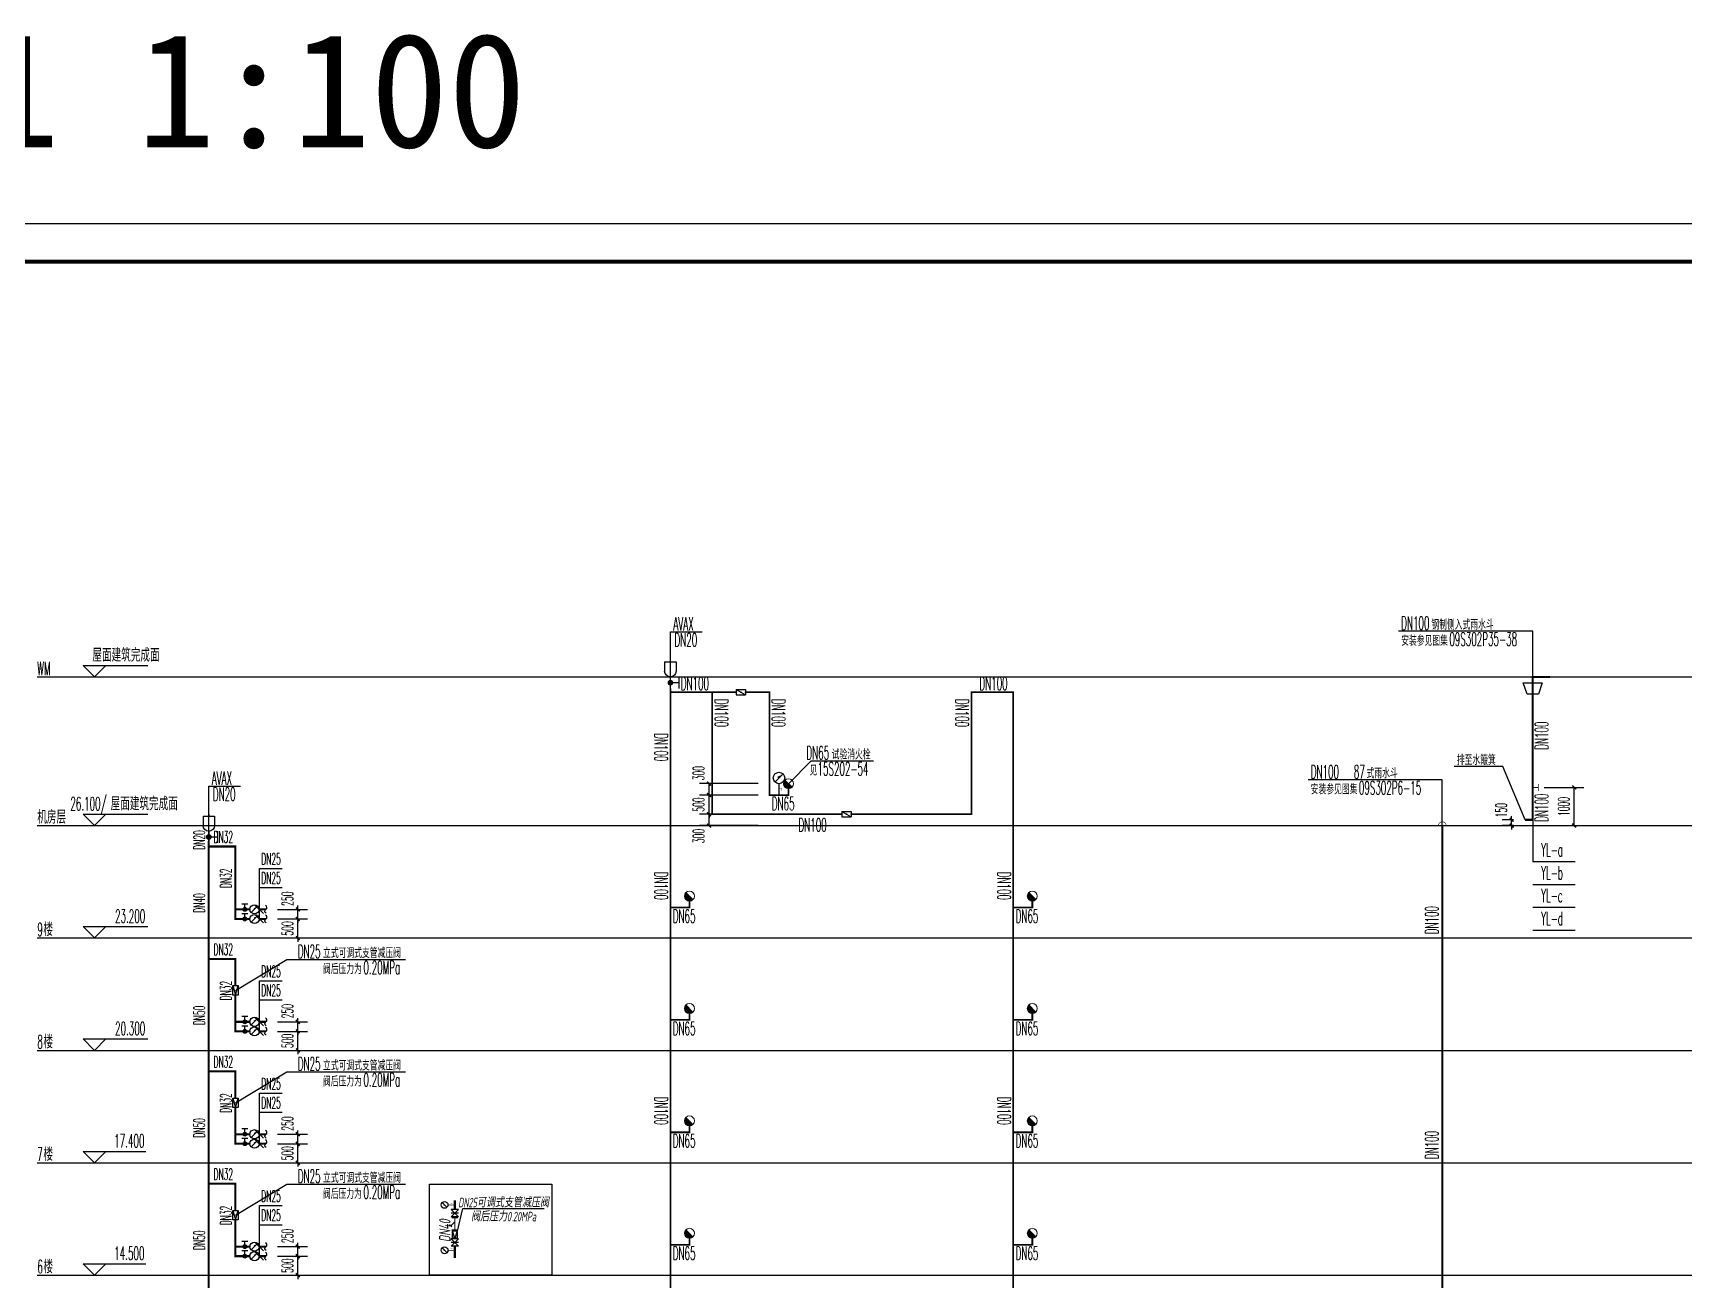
# Model space of a CAD drawing. Extents: x 27938 to 1042331, y -235042 to 1535213.
# Drawn here: x 817499 to 860833, y 391762 to 424487 of the extents above; entities that cross this region are included whole.
import ezdxf
from ezdxf.enums import TextEntityAlignment as Align

# ---------------------------------------------------------------- set-up
doc = ezdxf.new("R2010")
doc.units = 0
doc.header["$LTSCALE"] = 1000
doc.header["$MEASUREMENT"] = 0
for name, color, linetype in [('$AUDIT_BAD_LAYER2', 7, 'Continuous'), ('-FJ', 2, 'Continuous'), ('-JS', 4, 'Continuous'), ('DIM_不分区消火栓', 3, 'Continuous'), ('DIM_消防', 3, 'Continuous'), ('DIM_给水', 3, 'Continuous'), ('DIM_雨水', 3, 'Continuous'), ('EQUIP_污水', 7, 'Continuous'), ('EQUIP_给水', 7, 'Continuous'), ('PIPE-不分区消火栓', 1, 'X'), ('PIPE-给水中', 72, 'J2'), ('PIPE-给水高', 91, 'J3'), ('PIPE-雨水', 4, 'Y'), ('TEXT_给水', 7, 'Continuous'), ('TWT', 7, 'Continuous'), ('TWT_DIM', 3, 'Continuous'), ('TWT_ELEV', 3, 'Continuous'), ('TWT_LEAD', 3, 'Continuous'), ('TWT_TEXT', 7, 'Continuous'), ('VALVE_不分区消火栓', 7, 'Continuous'), ('VALVE_消防', 7, 'Continuous'), ('VALVE_给水', 7, 'Continuous'), ('VPIPE_DIM', 3, 'Continuous'), ('图框', 140, 'Continuous')]:
    doc.layers.add(name, color=color, linetype=linetype)
doc.layers.add('EQUIP_消火栓', color=242, linetype='Continuous', lineweight=18)
doc.layers.add('yichutu', color=7, linetype='Continuous', true_color=0xffffff, plot=False)
doc.styles.add('_TCH_DIM_T3', font='SIMPLEX.shx', dxfattribs={"width": 0.494118, "bigfont": 'GBCBIG.shx'})
doc.styles.add('_TCH_LABEL', font='simhei.ttf')
doc.styles.add('_TWT_PIPEDN', font='SIMPLEX.shx', dxfattribs={"width": 0.6, "oblique": 10, "height": 3, "bigfont": 'HZTXT.shx'})
doc.styles.add('_TWT_SERIAL', font='simplex.shx', dxfattribs={"width": 0.6, "oblique": 10, "height": 3, "bigfont": 'aadri.shx'})
doc.styles.add('l3', font='isocp.shx', dxfattribs={"width": 0.7, "oblique": 9, "bigfont": 'hztxt.shx'})
doc.styles.get("Standard").update_dxf_attribs({"font": 'gbenor.shx', "bigfont": 'gbcbig.shx'})
doc.linetypes.add('J2', pattern='A,3,-0.2,["J2",Standard,S=0.25,R=0,X=-0.1,Y=-0.115],-0.35', length=3.55)
doc.linetypes.add('J3', pattern='A,3,-0.2,["J3",Standard,S=0.25,R=0,X=-0.1,Y=-0.115],-0.35', length=3.55)
doc.linetypes.add('X', pattern='A,3,-0.2,["X",Standard,S=0.25,R=0,X=-0.1,Y=-0.115],-0.25', length=3.45)
doc.linetypes.add('Y', pattern='A,3,-0.2,["Y",Standard,S=0.25,R=0,X=-0.1,Y=-0.115],-0.2', length=3.4)
doc.dimstyles.new('_TWT_ARCH&&100', dxfattribs={"dimtxt": 297.5, "dimasz": 100, "dimexe": 250, "dimexo": 300, "dimgap": 126.25, "dimtad": 1, "dimdec": 0, "dimzin": 0, "dimdsep": 46, "dimtxsty": '_TCH_DIM_T3', "dimblk": 'ARCHTICK', "dimcen": 0.09, "dimclrt": 7, "dimazin": 2, "dimtfac": 1, "dimtdec": 0, "dimtix": 1, "dimtmove": 2, "dimatfit": 3, "dimfxl": 1, "dimtolj": 1, "dimtzin": 0, "dimarcsym": 0})

# ---------------------------------------------------------------- blocks, each defined once
blk = doc.blocks.new('jzf1')
at = {"layer": '$AUDIT_BAD_LAYER2'}
for p, q in [((-1.51, 2.26), (1.49, 2.26)), ((-0.01, 0.76), (-0.01, 2.26))]:
    blk.add_line(p, q, dxfattribs=at)
at = {"layer": '$AUDIT_BAD_LAYER2', "const_width": 0.75}
blk.add_lwpolyline([(-0.38, 0, 1), (0.38, 0, 1)], format="xyb", close=True, dxfattribs=at)
blk = doc.blocks.new('zdpqf')
at = {"layer": '$AUDIT_BAD_LAYER2'}
for p, q in [((-1.5, 6.11), (-1.5, 3.61)), ((1.5, 6.11), (-1.5, 6.11)), ((1.5, 6.11), (1.5, 3.61))]:
    blk.add_line(p, q, dxfattribs=at)
at = {"layer": '$AUDIT_BAD_LAYER2', "const_width": 0.4}
for points in [[(0, 6.11), (0, 6.61)], [(0, -0.89), (0, 2.11)]]:
    blk.add_lwpolyline(points, dxfattribs=at)
at = {"layer": '$AUDIT_BAD_LAYER2'}
blk.add_arc((0, 3.61), 1.5, 180, 0, dxfattribs=at)
at = {"layer": '$AUDIT_BAD_LAYER2', "extrusion": (0, 0, -1), "zscale": -1, "rotation": 270}
blk.add_blockref('jzf1', (0, 0.61), dxfattribs=at)
blk = doc.blocks.new('$VALVE$00000497')
for p, q in [((78, 138), (-78, 138)), ((0, 50), (0, 138))]:
    blk.add_line(p, q)
at = {"const_width": 49.6}
blk.add_lwpolyline([(25, 0, 1), (-25, 0, 1)], format="xyb", close=True, dxfattribs=at)
blk.add_circle((0, 0), 50)
blk = doc.blocks.new('$VALVE$00000742')
blk.add_line((-93, -93), (93, 93))
blk.add_lwpolyline([(93, 93, 0, 50, 0), (-13, 22, 50, 50, 0)], format="xyseb")
blk.add_circle((0, 0), 150)
for p in [(-150, 0), (150, 0)]:
    blk.add_point(p)
blk = doc.blocks.new('$TwtSys$00000132')
at = {"elevation": 0}
blk.add_lwpolyline([(7, -101, -0.575183), (0, 0, 0.604745), (-11, 101, 16.924828)], format="xyb", dxfattribs=at)
blk = doc.blocks.new('$VALVE$00000301')
for points in [[(-125, 72), (125, 0), (-125, -72)], [(-125, 72), (-125, -72), (125, -72), (125, 72), (-125, 72)]]:
    blk.add_lwpolyline(points)
for p in [(-125, 0), (125, 0)]:
    blk.add_point(p)
blk = doc.blocks.new('$TwtSys$00000386')
blk.add_line((-93, 93, 0), (93, -93, 0))
blk.add_circle((0, 0, 0), 131)
at = {"color": 0}
for points in [[(34, -127, 0), (-127, 34, 0), (93, -93, 0), (-93, 93, 0)], [(-34, -127, 0), (-127, -34, 0), (34, -127, 0), (-127, 34, 0)], [(-93, -93, 0), (-93, -93, 0), (-34, -127, 0), (-127, -34, 0)]]:
    blk.add_solid(points, dxfattribs=at)
at = {"flags": 9}
blk.add_attdef('A', (0, 0, 0), '', height=0.00524, dxfattribs=at)
blk = doc.blocks.new('TK')
at = {"layer": '图框'}
blk.add_lwpolyline([(465375, 548714), (549475, 548714), (549475, 489314), (465375, 489314)], close=True, dxfattribs=at)
blk.add_lwpolyline([(465375, 548714), (549475, 548714), (549475, 489314), (465375, 489314)], close=True, dxfattribs=at)
at = {"layer": '图框', "const_width": 100}
blk.add_lwpolyline([(548475, 490314), (548475, 547714), (467875, 547714), (467875, 490314)], close=True, dxfattribs=at)
blk = doc.blocks.new('yct-841-594-84100-59399.9999999999-100-1000.0')
at = {"layer": 'yichutu', "color": 7, "true_color": 0xffffff}
blk.add_lwpolyline([(0, 0), (0, 59400), (84100, 59400), (84100, 0)], close=True, dxfattribs=at)
at = {"layer": 'yichutu', "color": 7, "true_color": 0xffffff, "style": '_TCH_LABEL'}
blk.add_text('A1 1:100', height=3000, dxfattribs=at).set_placement((0, 61400))
blk = doc.blocks.new('$VALVE$00000597')
blk.add_line((-93, 357), (93, 543))
blk.add_lwpolyline([(93, 543, 0, 50, 0), (-31, 456, 50, 50, 0)], format="xyseb")
for points, const_width in [([(0, 300), (0, 0)], 30), ([(0, 182), (75, 182), (75, 107)], 7.5)]:
    blk.add_lwpolyline(points, dxfattribs=dict(const_width=const_width))
blk.add_circle((0, 450), 150)
blk = doc.blocks.new('_ArchTick')
at = {"color": 0, "linetype": 'ByBlock', "const_width": 0.4}
blk.add_lwpolyline([(-0.5, -0.5), (0.5, 0.5)], dxfattribs=at)
blk = doc.blocks.new('*D140')
at = {"layer": 'Defpoints', "color": 0}
for p in [(835243, 404787), (836828, 404787), (836828, 404487)]:
    blk.add_point(p, dxfattribs=at)
at = {"layer": 'TWT_DIM', "color": 0, "lineweight": -2}
for p, q in [((836528, 404787), (834993, 404787)), ((835243, 404487), (835243, 404787)), ((836528, 404487), (834993, 404487))]:
    blk.add_line(p, q, dxfattribs=at)
at = {"layer": 'TWT_DIM', "color": 0, "lineweight": -2, "xscale": 100, "yscale": 100, "zscale": 100}
for p, rotation in [((835243, 404787), 90), ((835243, 404487), 270)]:
    blk.add_blockref('_ArchTick', p, dxfattribs=dict(at, rotation=rotation))
at = {"layer": 'TWT_DIM', "color": 7, "insert": (834968, 405062), "char_height": 297.5, "attachment_point": 5, "rotation": 90, "style": '_TCH_DIM_T3'}
blk.add_mtext('\\A1;300', dxfattribs=at)
blk = doc.blocks.new('*D141')
at = {"layer": 'Defpoints', "color": 0}
for p in [(835243, 404487), (836828, 404487), (836828, 403987)]:
    blk.add_point(p, dxfattribs=at)
at = {"layer": 'TWT_DIM', "color": 0, "lineweight": -2}
for p, q in [((836528, 404487), (834993, 404487)), ((835243, 404487), (835243, 404587)), ((835243, 403987), (835243, 404487)), ((836528, 403987), (834993, 403987)), ((835243, 403987), (835243, 403887))]:
    blk.add_line(p, q, dxfattribs=at)
at = {"layer": 'TWT_DIM', "color": 0, "lineweight": -2, "xscale": 100, "yscale": 100, "zscale": 100}
for p, rotation in [((835243, 404487), 270), ((835243, 403987), 90)]:
    blk.add_blockref('_ArchTick', p, dxfattribs=dict(at, rotation=rotation))
at = {"layer": 'TWT_DIM', "color": 7, "insert": (834968, 404237), "char_height": 297.5, "attachment_point": 5, "rotation": 90, "style": '_TCH_DIM_T3'}
blk.add_mtext('\\A1;500', dxfattribs=at)
blk = doc.blocks.new('*D142')
at = {"layer": 'Defpoints', "color": 0}
for p in [(835243, 403987), (836828, 403987), (836828, 403687)]:
    blk.add_point(p, dxfattribs=at)
at = {"layer": 'TWT_DIM', "color": 0, "lineweight": -2}
for p, q in [((836528, 403987), (834993, 403987)), ((835243, 403687), (835243, 403987)), ((836528, 403687), (834993, 403687))]:
    blk.add_line(p, q, dxfattribs=at)
at = {"layer": 'TWT_DIM', "color": 0, "lineweight": -2, "xscale": 100, "yscale": 100, "zscale": 100}
for p, rotation in [((835243, 403987), 90), ((835243, 403687), 270)]:
    blk.add_blockref('_ArchTick', p, dxfattribs=dict(at, rotation=rotation))
at = {"layer": 'TWT_DIM', "color": 7, "insert": (834968, 403411), "char_height": 297.5, "attachment_point": 5, "rotation": 90, "style": '_TCH_DIM_T3'}
blk.add_mtext('\\A1;300', dxfattribs=at)
blk = doc.blocks.new('*D181')
at = {"layer": 'Defpoints', "color": 0}
for p in [(856862, 404687), (857952, 404687), (856862, 403687)]:
    blk.add_point(p, dxfattribs=at)
at = {"layer": 'TWT_DIM', "color": 0, "lineweight": -2}
for p, q in [((857162, 404687), (858202, 404687)), ((857952, 403687), (857952, 404687)), ((857162, 403687), (858202, 403687))]:
    blk.add_line(p, q, dxfattribs=at)
at = {"layer": 'TWT_DIM', "color": 0, "lineweight": -2, "xscale": 100, "yscale": 100, "zscale": 100}
for p, rotation in [((857952, 404687), 90), ((857952, 403687), 270)]:
    blk.add_blockref('_ArchTick', p, dxfattribs=dict(at, rotation=rotation))
at = {"layer": 'TWT_DIM', "color": 7, "insert": (857677, 404187), "char_height": 297.5, "attachment_point": 5, "rotation": 90, "style": '_TCH_DIM_T3'}
blk.add_mtext('\\A1;1000', dxfattribs=at)
blk = doc.blocks.new('*D182')
at = {"layer": 'Defpoints', "color": 0}
for p in [(856309, 403837), (856662, 403837), (856662, 403687)]:
    blk.add_point(p, dxfattribs=at)
at = {"layer": 'TWT_DIM', "color": 0, "lineweight": -2}
for p, q in [((856309, 403837), (856309, 403937)), ((856362, 403837), (856059, 403837)), ((856362, 403687), (856059, 403687)), ((856309, 403687), (856309, 403837)), ((856309, 403687), (856309, 403587))]:
    blk.add_line(p, q, dxfattribs=at)
at = {"layer": 'TWT_DIM', "color": 0, "lineweight": -2, "xscale": 100, "yscale": 100, "zscale": 100}
for p, rotation in [((856309, 403837), 270), ((856309, 403687), 90)]:
    blk.add_blockref('_ArchTick', p, dxfattribs=dict(at, rotation=rotation))
at = {"layer": 'TWT_DIM', "color": 7, "insert": (856034, 404090), "char_height": 297.5, "attachment_point": 5, "rotation": 90, "style": '_TCH_DIM_T3'}
blk.add_mtext('\\A1;150', dxfattribs=at)
blk = doc.blocks.new('*D187')
at = {"layer": 'Defpoints', "color": 0}
for p in [(823612, 401487), (824450, 401487), (823612, 401237)]:
    blk.add_point(p, dxfattribs=at)
at = {"layer": 'TWT_DIM', "color": 0, "lineweight": -2}
for p, q in [((823912, 401487), (824700, 401487)), ((824450, 401487), (824450, 401587)), ((824450, 401237), (824450, 401487)), ((823912, 401237), (824700, 401237)), ((824450, 401237), (824450, 401137))]:
    blk.add_line(p, q, dxfattribs=at)
at = {"layer": 'TWT_DIM', "color": 0, "lineweight": -2, "xscale": 100, "yscale": 100, "zscale": 100}
for p, rotation in [((824450, 401487), 270), ((824450, 401237), 90)]:
    blk.add_blockref('_ArchTick', p, dxfattribs=dict(at, rotation=rotation))
at = {"layer": 'TWT_DIM', "color": 7, "insert": (824175, 401767), "char_height": 297.5, "attachment_point": 5, "rotation": 90, "style": '_TCH_DIM_T3'}
blk.add_mtext('\\A1;250', dxfattribs=at)
blk = doc.blocks.new('*D188')
at = {"layer": 'Defpoints', "color": 0}
for p in [(823612, 401237), (824450, 401237), (823612, 400737)]:
    blk.add_point(p, dxfattribs=at)
at = {"layer": 'TWT_DIM', "color": 0, "lineweight": -2}
for p, q in [((824450, 401237), (824450, 401337)), ((823912, 401237), (824700, 401237)), ((824450, 400737), (824450, 401237)), ((823912, 400737), (824700, 400737)), ((824450, 400737), (824450, 400637))]:
    blk.add_line(p, q, dxfattribs=at)
at = {"layer": 'TWT_DIM', "color": 0, "lineweight": -2, "xscale": 100, "yscale": 100, "zscale": 100}
for p, rotation in [((824450, 401237), 270), ((824450, 400737), 90)]:
    blk.add_blockref('_ArchTick', p, dxfattribs=dict(at, rotation=rotation))
at = {"layer": 'TWT_DIM', "color": 7, "insert": (824175, 400987), "char_height": 297.5, "attachment_point": 5, "rotation": 90, "style": '_TCH_DIM_T3'}
blk.add_mtext('\\A1;500', dxfattribs=at)
blk = doc.blocks.new('*D189')
at = {"layer": 'Defpoints', "color": 0}
for p in [(823612, 398537), (823612, 398287), (824449, 398537)]:
    blk.add_point(p, dxfattribs=at)
at = {"layer": 'TWT_DIM', "color": 0, "lineweight": -2}
for p, q in [((823912, 398537), (824699, 398537)), ((823912, 398287), (824699, 398287)), ((824449, 398537), (824449, 398637)), ((824449, 398287), (824449, 398537)), ((824449, 398287), (824449, 398187))]:
    blk.add_line(p, q, dxfattribs=at)
at = {"layer": 'TWT_DIM', "color": 0, "lineweight": -2, "xscale": 100, "yscale": 100, "zscale": 100}
for p, rotation in [((824449, 398537), 270), ((824449, 398287), 90)]:
    blk.add_blockref('_ArchTick', p, dxfattribs=dict(at, rotation=rotation))
at = {"layer": 'TWT_DIM', "color": 7, "insert": (824174, 398817), "char_height": 297.5, "attachment_point": 5, "rotation": 90, "style": '_TCH_DIM_T3'}
blk.add_mtext('\\A1;250', dxfattribs=at)
blk = doc.blocks.new('*D190')
at = {"layer": 'Defpoints', "color": 0}
for p in [(823612, 398287), (824449, 398287), (823612, 397787)]:
    blk.add_point(p, dxfattribs=at)
at = {"layer": 'TWT_DIM', "color": 0, "lineweight": -2}
for p, q in [((823912, 398287), (824699, 398287)), ((824449, 398287), (824449, 398387)), ((824449, 397787), (824449, 398287)), ((823912, 397787), (824699, 397787)), ((824449, 397787), (824449, 397687))]:
    blk.add_line(p, q, dxfattribs=at)
at = {"layer": 'TWT_DIM', "color": 0, "lineweight": -2, "xscale": 100, "yscale": 100, "zscale": 100}
for p, rotation in [((824449, 398287), 270), ((824449, 397787), 90)]:
    blk.add_blockref('_ArchTick', p, dxfattribs=dict(at, rotation=rotation))
at = {"layer": 'TWT_DIM', "color": 7, "insert": (824174, 398037), "char_height": 297.5, "attachment_point": 5, "rotation": 90, "style": '_TCH_DIM_T3'}
blk.add_mtext('\\A1;500', dxfattribs=at)
blk = doc.blocks.new('*D191')
at = {"layer": 'Defpoints', "color": 0}
for p in [(823612, 395587), (823612, 395337), (824449, 395587)]:
    blk.add_point(p, dxfattribs=at)
at = {"layer": 'TWT_DIM', "color": 0, "lineweight": -2}
for p, q in [((824449, 395587), (824449, 395687)), ((823912, 395587), (824699, 395587)), ((823912, 395337), (824699, 395337)), ((824449, 395337), (824449, 395587)), ((824449, 395337), (824449, 395237))]:
    blk.add_line(p, q, dxfattribs=at)
at = {"layer": 'TWT_DIM', "color": 0, "lineweight": -2, "xscale": 100, "yscale": 100, "zscale": 100}
for p, rotation in [((824449, 395587), 270), ((824449, 395337), 90)]:
    blk.add_blockref('_ArchTick', p, dxfattribs=dict(at, rotation=rotation))
at = {"layer": 'TWT_DIM', "color": 7, "insert": (824174, 395867), "char_height": 297.5, "attachment_point": 5, "rotation": 90, "style": '_TCH_DIM_T3'}
blk.add_mtext('\\A1;250', dxfattribs=at)
blk = doc.blocks.new('*D192')
at = {"layer": 'Defpoints', "color": 0}
for p in [(823612, 395337), (824449, 395337), (823612, 394837)]:
    blk.add_point(p, dxfattribs=at)
at = {"layer": 'TWT_DIM', "color": 0, "lineweight": -2}
for p, q in [((823912, 395337), (824699, 395337)), ((824449, 395337), (824449, 395437)), ((824449, 394837), (824449, 395337)), ((823912, 394837), (824699, 394837)), ((824449, 394837), (824449, 394737))]:
    blk.add_line(p, q, dxfattribs=at)
at = {"layer": 'TWT_DIM', "color": 0, "lineweight": -2, "xscale": 100, "yscale": 100, "zscale": 100}
for p, rotation in [((824449, 395337), 270), ((824449, 394837), 90)]:
    blk.add_blockref('_ArchTick', p, dxfattribs=dict(at, rotation=rotation))
at = {"layer": 'TWT_DIM', "color": 7, "insert": (824174, 395087), "char_height": 297.5, "attachment_point": 5, "rotation": 90, "style": '_TCH_DIM_T3'}
blk.add_mtext('\\A1;500', dxfattribs=at)
blk = doc.blocks.new('*D193')
at = {"layer": 'Defpoints', "color": 0}
for p in [(823612, 392637), (824449, 392637), (823612, 392387)]:
    blk.add_point(p, dxfattribs=at)
at = {"layer": 'TWT_DIM', "color": 0, "lineweight": -2}
for p, q in [((823912, 392637), (824699, 392637)), ((824449, 392637), (824449, 392737)), ((824449, 392387), (824449, 392637)), ((823912, 392387), (824699, 392387)), ((824449, 392387), (824449, 392287))]:
    blk.add_line(p, q, dxfattribs=at)
at = {"layer": 'TWT_DIM', "color": 0, "lineweight": -2, "xscale": 100, "yscale": 100, "zscale": 100}
for p, rotation in [((824449, 392637), 270), ((824449, 392387), 90)]:
    blk.add_blockref('_ArchTick', p, dxfattribs=dict(at, rotation=rotation))
at = {"layer": 'TWT_DIM', "color": 7, "insert": (824174, 392917), "char_height": 297.5, "attachment_point": 5, "rotation": 90, "style": '_TCH_DIM_T3'}
blk.add_mtext('\\A1;250', dxfattribs=at)
blk = doc.blocks.new('*D194')
at = {"layer": 'Defpoints', "color": 0}
for p in [(823612, 392387), (824449, 392387), (823612, 391887)]:
    blk.add_point(p, dxfattribs=at)
at = {"layer": 'TWT_DIM', "color": 0, "lineweight": -2}
for p, q in [((823912, 392387), (824699, 392387)), ((824449, 392387), (824449, 392487)), ((824449, 391887), (824449, 392387)), ((823912, 391887), (824699, 391887)), ((824449, 391887), (824449, 391787))]:
    blk.add_line(p, q, dxfattribs=at)
at = {"layer": 'TWT_DIM', "color": 0, "lineweight": -2, "xscale": 100, "yscale": 100, "zscale": 100}
for p, rotation in [((824449, 392387), 270), ((824449, 391887), 90)]:
    blk.add_blockref('_ArchTick', p, dxfattribs=dict(at, rotation=rotation))
at = {"layer": 'TWT_DIM', "color": 7, "insert": (824174, 392137), "char_height": 297.5, "attachment_point": 5, "rotation": 90, "style": '_TCH_DIM_T3'}
blk.add_mtext('\\A1;500', dxfattribs=at)
blk = doc.blocks.new('$ATTACHMENT$00000073')
at = {"const_width": 20}
for points in [[(0, 0), (150, 0)], [(150, 90), (150, -90)]]:
    blk.add_lwpolyline(points, dxfattribs=at)
blk = doc.blocks.new('$ATTACHMENT$00000217')
blk.add_line((-150, 0), (150, 0))
at = {"const_width": 15}
blk.add_lwpolyline([(-99, 0, -1), (101, 0)], format="xyb", dxfattribs=at)
blk = doc.blocks.new('$VALVE$00000316')
for p, q in [((-125, 72), (125, -72)), ((-125, 72), (-125, -72)), ((-125, 72), (125, 72)), ((125, 72), (125, -72)), ((-125, -72), (125, -72))]:
    blk.add_line(p, q)
at = {"const_width": 21.1}
blk.add_lwpolyline([(-11, 0, 1), (11, 0, 1)], format="xyb", close=True, dxfattribs=at)
for p in [(-125, 0), (125, 0)]:
    blk.add_point(p)
at = {"color": 7, "flags": 9}
for tag in ['XSIZE', 'YSIZE']:
    blk.add_attdef(tag, (0, 0), '', height=0.5, dxfattribs=at)
blk = doc.blocks.new('zf1')
at = {"layer": '$AUDIT_BAD_LAYER2'}
for p, q in [((0.5, 0.5), (-0.5, -0.5)), ((-0.5, 0.5), (0.5, -0.5)), ((-0.5, 0.5), (-0.5, -0.5)), ((0, 0.5), (0, -0.5)), ((0.5, 0.5), (0.5, -0.5))]:
    blk.add_line(p, q, dxfattribs=at)
blk = doc.blocks.new('jwq')
at = {"layer": '$AUDIT_BAD_LAYER2'}
for p, q in [((0, 0.25), (0, -0.25)), ((1, 0.25), (1, -0.25)), ((0.75, -0.25), (0.57, -0.43))]:
    blk.add_line(p, q, dxfattribs=at)
at = {"layer": '$AUDIT_BAD_LAYER2', "const_width": 0.1}
for points in [[(0, 0), (1, 0)], [(0.32, 0), (0.66, -0.34)]]:
    blk.add_lwpolyline(points, dxfattribs=at)
blk = doc.blocks.new('jyf')
at = {"layer": '$AUDIT_BAD_LAYER2'}
for p, q in [((0, 0.33), (1, 0)), ((1, 0), (0, -0.33))]:
    blk.add_line(p, q, dxfattribs=at)
blk.add_lwpolyline([(0, -0.33), (0, 0.33), (1, 0.33), (1, -0.33)], close=True, dxfattribs=at)

msp = doc.modelspace()

# ---------------------------------------------------------------- hatches: boundary and pattern name
at = {"layer": 'PIPE-不分区消火栓'}
for points in [[(836828, 407186.7), (836828, 407209.2), (836850.5, 407209.2)], [(836828, 407186.7), (836850.5, 407186.7), (836850.5, 407209.2)], [(842128, 407186.7), (842105.5, 407186.7), (842105.5, 407209.2)], [(842128, 407186.7), (842128, 407209.2), (842105.5, 407209.2)], [(843228, 407186.7), (843250.5, 407186.7), (843250.5, 407209.2)], [(843228, 407186.7), (843228, 407209.2), (843250.5, 407209.2)], [(836828, 404486.7), (836828, 404464.2), (836805.5, 404464.2)], [(836828, 404486.7), (836805.5, 404486.7), (836805.5, 404464.2)], [(837328, 404486.7), (837328, 404464.2), (837350.5, 404464.2)], [(837328, 404486.7), (837350.5, 404486.7), (837350.5, 404464.2)], [(837328, 404486.7), (837328, 404464.2), (837350.5, 404464.2)], [(837328, 404486.7), (837350.5, 404486.7), (837350.5, 404464.2)], [(835328, 403986.7), (835305.5, 403986.7), (835305.5, 403964.2)], [(835328, 403986.7), (835328, 403964.2), (835305.5, 403964.2)], [(842128, 403986.7), (842150.5, 403986.7), (842150.5, 403964.2)], [(842128, 403986.7), (842128, 403964.2), (842150.5, 403964.2)], [(834728, 401536.7), (834728, 401514.2), (834750.5, 401514.2)], [(834728, 401536.7), (834750.5, 401536.7), (834750.5, 401514.2)], [(834728, 401536.7), (834728, 401514.2), (834750.5, 401514.2)], [(834728, 401536.7), (834750.5, 401536.7), (834750.5, 401514.2)], [(843728, 401536.7), (843728, 401514.2), (843750.5, 401514.2)], [(843728, 401536.7), (843750.5, 401536.7), (843750.5, 401514.2)], [(843728, 401536.7), (843750.5, 401536.7), (843750.5, 401514.2)], [(843728, 401536.7), (843728, 401514.2), (843750.5, 401514.2)], [(834728, 398586.7), (834728, 398564.2), (834750.5, 398564.2)], [(834728, 398586.7), (834750.5, 398586.7), (834750.5, 398564.2)], [(834728, 398586.7), (834750.5, 398586.7), (834750.5, 398564.2)], [(834728, 398586.7), (834728, 398564.2), (834750.5, 398564.2)], [(843728, 398586.7), (843728, 398564.2), (843750.5, 398564.2)], [(843728, 398586.7), (843750.5, 398586.7), (843750.5, 398564.2)], [(843728, 398586.7), (843750.5, 398586.7), (843750.5, 398564.2)], [(843728, 398586.7), (843728, 398564.2), (843750.5, 398564.2)], [(834728, 395636.7), (834728, 395614.2), (834750.5, 395614.2)], [(834728, 395636.7), (834750.5, 395636.7), (834750.5, 395614.2)], [(834728, 395636.7), (834750.5, 395636.7), (834750.5, 395614.2)], [(834728, 395636.7), (834728, 395614.2), (834750.5, 395614.2)], [(843728, 395636.7), (843728, 395614.2), (843750.5, 395614.2)], [(843728, 395636.7), (843750.5, 395636.7), (843750.5, 395614.2)], [(843728, 395636.7), (843750.5, 395636.7), (843750.5, 395614.2)], [(843728, 395636.7), (843728, 395614.2), (843750.5, 395614.2)], [(834728, 392686.7), (834728, 392664.2), (834750.5, 392664.2)], [(834728, 392686.7), (834750.5, 392686.7), (834750.5, 392664.2)], [(834728, 392686.7), (834750.5, 392686.7), (834750.5, 392664.2)], [(834728, 392686.7), (834728, 392664.2), (834750.5, 392664.2)], [(843728, 392686.7), (843728, 392664.2), (843750.5, 392664.2)], [(843728, 392686.7), (843750.5, 392686.7), (843750.5, 392664.2)], [(843728, 392686.7), (843750.5, 392686.7), (843750.5, 392664.2)], [(843728, 392686.7), (843728, 392664.2), (843750.5, 392664.2)]]:
    msp.add_hatch(color=256, dxfattribs=at).paths.add_polyline_path(points)
at = {"layer": 'PIPE-给水中'}
for points in [[(822811.9, 403136.7), (822839.4, 403136.7), (822839.4, 403164.2)], [(822811.9, 403136.7), (822811.9, 403164.2), (822839.4, 403164.2)], [(822811.9, 403136.7), (822811.9, 403164.2), (822839.4, 403164.2)], [(822811.9, 403136.7), (822839.4, 403136.7), (822839.4, 403164.2)], [(822811.9, 401236.7), (822811.9, 401209.2), (822784.4, 401209.2)], [(822811.9, 401236.7), (822784.4, 401236.7), (822784.4, 401209.2)], [(822811.9, 401236.7), (822784.4, 401236.7), (822784.4, 401209.2)], [(822811.9, 401236.7), (822811.9, 401209.2), (822784.4, 401209.2)], [(822811.9, 400186.7), (822839.4, 400186.7), (822839.4, 400214.2)], [(822811.9, 400186.7), (822811.9, 400214.2), (822839.4, 400214.2)], [(822811.9, 400186.7), (822811.9, 400214.2), (822839.4, 400214.2)], [(822811.9, 400186.7), (822839.4, 400186.7), (822839.4, 400214.2)], [(822811.9, 398286.7), (822811.9, 398259.2), (822784.4, 398259.2)], [(822811.9, 398286.7), (822784.4, 398286.7), (822784.4, 398259.2)], [(822811.9, 398286.7), (822784.4, 398286.7), (822784.4, 398259.2)], [(822811.9, 398286.7), (822811.9, 398259.2), (822784.4, 398259.2)], [(822811.9, 397236.7), (822839.4, 397236.7), (822839.4, 397264.2)], [(822811.9, 397236.7), (822811.9, 397264.2), (822839.4, 397264.2)], [(822811.9, 397236.7), (822811.9, 397264.2), (822839.4, 397264.2)], [(822811.9, 397236.7), (822839.4, 397236.7), (822839.4, 397264.2)], [(822811.9, 395336.7), (822811.9, 395309.2), (822784.4, 395309.2)], [(822811.9, 395336.7), (822784.4, 395336.7), (822784.4, 395309.2)], [(822811.9, 395336.7), (822784.4, 395336.7), (822784.4, 395309.2)], [(822811.9, 395336.7), (822811.9, 395309.2), (822784.4, 395309.2)], [(822811.9, 394286.7), (822839.4, 394286.7), (822839.4, 394314.2)], [(822811.9, 394286.7), (822811.9, 394314.2), (822839.4, 394314.2)], [(822811.9, 394286.7), (822811.9, 394314.2), (822839.4, 394314.2)], [(822811.9, 394286.7), (822839.4, 394286.7), (822839.4, 394314.2)], [(822811.9, 392386.7), (822811.9, 392359.2), (822784.4, 392359.2)], [(822811.9, 392386.7), (822784.4, 392386.7), (822784.4, 392359.2)], [(822811.9, 392386.7), (822784.4, 392386.7), (822784.4, 392359.2)], [(822811.9, 392386.7), (822811.9, 392359.2), (822784.4, 392359.2)]]:
    msp.add_hatch(color=256, dxfattribs=at).paths.add_polyline_path(points)
at = {"layer": 'PIPE-雨水'}
for points in [[(856862.4, 407586.7), (856834.9, 407586.7), (856834.9, 407614.2)], [(856862.4, 407586.7), (856862.4, 407614.2), (856834.9, 407614.2)], [(856862.4, 407586.7), (856862.4, 407614.2), (856834.9, 407614.2)], [(856862.4, 407586.7), (856834.9, 407586.7), (856834.9, 407614.2)], [(856862.4, 403836.7), (856889.9, 403836.7), (856889.9, 403809.2)], [(856862.4, 403836.7), (856862.4, 403809.2), (856889.9, 403809.2)], [(856862.4, 403836.7), (856889.9, 403836.7), (856889.9, 403809.2)], [(856862.4, 403836.7), (856862.4, 403809.2), (856889.9, 403809.2)]]:
    msp.add_hatch(color=256, dxfattribs=at).paths.add_polyline_path(points)

# ---------------------------------------------------------------- linework, layer by layer
at = {"layer": '-JS'}
for p, q in [((828634.3, 393007.4), (828778, 393637.1)), ((828778, 393637.1), (830916.8, 393637.1))]:
    msp.add_line(p, q, dxfattribs=at)
msp.add_lwpolyline([(827904.5, 394273.4), (831117.7, 394273.4), (831117.7, 391886.7), (827904.5, 391886.7)], close=True, dxfattribs=at)
at = {"layer": 'DIM_不分区消火栓'}
for p, q in [((837328, 404786.7), (837927.7, 405386.4)), ((837927.7, 405386.4), (839557.7, 405386.4))]:
    msp.add_line(p, q, dxfattribs=at)
at = {"layer": 'DIM_给水'}
for p, q in [((823439.6, 402061.9), (823439.6, 402561.9)), ((823439.6, 402561.9), (824039.6, 402561.9)), ((823439.6, 401186.7), (823439.6, 402061.9)), ((823439.6, 402061.9), (824039.6, 402061.9)), ((823333.6, 401592.8), (823545.7, 401380.6)), ((823333.6, 401342.8), (823545.7, 401130.6)), ((823439.6, 399111.9), (823439.6, 399611.9)), ((823439.6, 399611.9), (824039.6, 399611.9)), ((823439.6, 398236.7), (823439.6, 399111.9)), ((823439.6, 399111.9), (824039.6, 399111.9)), ((823333.6, 398642.8), (823545.7, 398430.6)), ((823333.6, 398392.8), (823545.7, 398180.6)), ((823439.6, 396161.9), (823439.6, 396661.9)), ((823439.6, 396661.9), (824039.6, 396661.9)), ((823439.6, 395286.7), (823439.6, 396161.9)), ((823439.6, 396161.9), (824039.6, 396161.9)), ((823333.6, 395692.8), (823545.7, 395480.6)), ((823333.6, 395442.8), (823545.7, 395230.6)), ((823439.6, 393211.9), (823439.6, 393711.9)), ((823439.6, 393711.9), (824039.6, 393711.9)), ((823439.6, 392336.7), (823439.6, 393211.9)), ((823439.6, 393211.9), (824039.6, 393211.9)), ((823333.6, 392742.8), (823545.7, 392530.6)), ((823333.6, 392492.8), (823545.7, 392280.6))]:
    msp.add_line(p, q, dxfattribs=at)
at = {"layer": 'DIM_雨水'}
for p, q in [((856862.4, 408790.4), (853340.5, 408790.4)), ((856862.4, 407586.7), (856862.4, 408790.4)), ((856081.2, 405239.9), (854802, 405239.9)), ((856662.4, 403836.7), (856081.2, 405239.9)), ((856862.4, 403836.7), (856862.4, 402734.7)), ((857978.6, 402734.7), (856862.4, 402734.7)), ((857978.6, 402134.7), (856862.4, 402134.7)), ((857978.6, 401534.7), (856862.4, 401534.7)), ((857978.6, 400934.7), (856862.4, 400934.7))]:
    msp.add_line(p, q, dxfattribs=at)
at = {"layer": 'PIPE-不分区消火栓', "const_width": 45}
for points in [[(834228, 407186.7), (834228, 407286.7)], [(834228, 401536.7), (834228, 407186.7)], [(834228, 407186.7), (835328, 407186.7)], [(835328, 403986.7), (835328, 407186.7)], [(835328, 407186.7), (835953.2, 407186.7)], [(836202.8, 407186.7), (836828, 407186.7)], [(836828, 404486.7), (836828, 407186.7)], [(842128, 403986.7), (842128, 407186.7)], [(843228, 407186.7), (842128, 407186.7)], [(843228, 401536.7), (843228, 407186.7)], [(836828, 404486.7), (837328, 404486.7)], [(837328, 404486.7), (837328, 404655.7)], [(835328, 403986.7), (838726.7, 403986.7)], [(838976.4, 403986.7), (842128, 403986.7)], [(834728, 401536.7), (834728, 401705.7)], [(843728, 401536.7), (843728, 401705.7)], [(834228, 398586.7), (834228, 401536.7)], [(834228, 401536.7), (834728, 401536.7)], [(843228, 398586.7), (843228, 401536.7)], [(843228, 401536.7), (843728, 401536.7)], [(834728, 398586.7), (834728, 398755.7)], [(843728, 398586.7), (843728, 398755.7)], [(834228, 398586.7), (834728, 398586.7)], [(834228, 395636.7), (834228, 398586.7)], [(843228, 398586.7), (843728, 398586.7)], [(843228, 395636.7), (843228, 398586.7)], [(834228, 392686.7), (834228, 395636.7)], [(834228, 395636.7), (834728, 395636.7)], [(834728, 395636.7), (834728, 395805.7)], [(843228, 392686.7), (843228, 395636.7)], [(843228, 395636.7), (843728, 395636.7)], [(843728, 395636.7), (843728, 395805.7)], [(834228, 389736.7), (834228, 392686.7)], [(834228, 392686.7), (834728, 392686.7)], [(834728, 392686.7), (834728, 392855.7)], [(843228, 389736.7), (843228, 392686.7)], [(843228, 392686.7), (843728, 392686.7)], [(843728, 392686.7), (843728, 392855.7)]]:
    msp.add_lwpolyline(points, dxfattribs=at)
at = {"layer": 'PIPE-给水中', "const_width": 55}
for points in [[(822111.9, 403136.7), (822111.9, 403278.7)], [(822111.9, 403136.7), (822811.9, 403136.7)], [(822111.9, 400186.7), (822111.9, 403136.7)], [(822811.9, 401486.7), (822811.9, 403136.7)], [(822811.9, 401236.7), (822811.9, 401486.7)], [(822811.9, 401486.7), (823191.9, 401486.7)], [(823431.9, 401486.7), (823611.9, 401486.7)], [(822811.9, 401236.7), (823191.9, 401236.7)], [(823431.9, 401236.7), (823611.9, 401236.7)], [(822111.9, 397236.7), (822111.9, 400186.7)], [(822111.9, 400186.7), (822811.9, 400186.7)], [(822811.9, 399486.5), (822811.9, 400186.7)], [(822811.9, 398536.7), (822811.9, 399236.9)], [(822811.9, 398286.7), (822811.9, 398536.7)], [(822811.9, 398536.7), (823191.9, 398536.7)], [(822811.9, 398286.7), (823191.9, 398286.7)], [(823431.9, 398536.7), (823611.9, 398536.7)], [(823431.9, 398286.7), (823611.9, 398286.7)], [(822111.9, 394286.7), (822111.9, 397236.7)], [(822111.9, 397236.7), (822811.9, 397236.7)], [(822811.9, 396536.5), (822811.9, 397236.7)], [(822811.9, 395586.7), (822811.9, 396286.9)], [(822811.9, 395336.7), (822811.9, 395586.7)], [(822811.9, 395586.7), (823191.9, 395586.7)], [(822811.9, 395336.7), (823191.9, 395336.7)], [(823431.9, 395586.7), (823611.9, 395586.7)], [(823431.9, 395336.7), (823611.9, 395336.7)], [(822111.9, 391336.7), (822111.9, 394286.7)], [(822111.9, 394286.7), (822811.9, 394286.7)], [(822811.9, 393586.5), (822811.9, 394286.7)], [(822811.9, 392636.7), (822811.9, 393336.9)], [(822811.9, 392386.7), (822811.9, 392636.7)], [(822811.9, 392636.7), (823191.9, 392636.7)], [(823431.9, 392636.7), (823611.9, 392636.7)], [(822811.9, 392386.7), (823191.9, 392386.7)], [(823431.9, 392386.7), (823611.9, 392386.7)]]:
    msp.add_lwpolyline(points, dxfattribs=at)
at = {"layer": 'PIPE-给水高', "ltscale": 0.5, "const_width": 55}
for points in [[(828570.3, 393610.2), (828570.3, 393853.7)], [(828570.3, 393392.6), (828570.3, 393418.2)], [(828570.3, 393053.4), (828570.3, 393072.6)], [(828570.3, 392842.2), (828570.3, 392861.4)], [(828570.3, 392339.2), (828570.3, 392650.2)]]:
    msp.add_lwpolyline(points, dxfattribs=at)
at = {"layer": 'PIPE-雨水', "const_width": 55}
for points in [[(856862.4, 407586.7), (857312.4, 407586.7)], [(856862.4, 404686.7), (856862.4, 407586.7)], [(856862.4, 403836.7), (856862.4, 404686.7)], [(854488.1, 378136.7), (854488.1, 403686.7)], [(856662.4, 403836.7), (856862.4, 403836.7)]]:
    msp.add_lwpolyline(points, dxfattribs=at)
at = {"layer": 'TWT'}
for p, q in [((817611.9, 407586.7), (889211.9, 407586.7)), ((817611.9, 403686.7), (889211.9, 403686.7)), ((817611.9, 400736.7), (889211.9, 400736.7)), ((817611.9, 397786.7), (889211.9, 397786.7)), ((817611.9, 394836.7), (889211.9, 394836.7)), ((817611.9, 391886.7), (889211.9, 391886.7))]:
    msp.add_line(p, q, dxfattribs=at)
at = {"layer": 'TWT_ELEV'}
for p, q in [((819111.9, 407586.7), (818811.9, 407886.7)), ((818811.9, 407886.7), (820515.2, 407886.7)), ((819111.9, 407586.7), (819411.9, 407886.7)), ((819111.9, 403686.7), (818811.9, 403986.7)), ((818811.9, 403986.7), (820515.2, 403986.7)), ((819111.9, 403686.7), (819411.9, 403986.7)), ((819111.9, 400736.7), (818811.9, 401036.7)), ((818811.9, 401036.7), (820515.2, 401036.7)), ((819111.9, 400736.7), (819411.9, 401036.7)), ((819111.9, 397786.7), (818811.9, 398086.7)), ((818811.9, 398086.7), (820515.2, 398086.7)), ((819111.9, 397786.7), (819411.9, 398086.7)), ((819111.9, 394836.7), (818811.9, 395136.7)), ((818811.9, 395136.7), (820461.2, 395136.7)), ((819111.9, 394836.7), (819411.9, 395136.7)), ((819111.9, 391886.7), (818811.9, 392186.7)), ((818811.9, 392186.7), (820461.2, 392186.7)), ((819111.9, 391886.7), (819411.9, 392186.7))]:
    msp.add_line(p, q, dxfattribs=at)
at = {"layer": 'TWT_LEAD'}
for p, q in [((834228, 407586.7), (834228, 408768.9)), ((834228, 408768.9), (835062.6, 408768.9)), ((854488.1, 404890.4), (850966.3, 404890.4)), ((854488.1, 403686.7), (854488.1, 404890.4)), ((822111.9, 403536.7), (822111.9, 404718.9)), ((822111.9, 404718.9), (822946.5, 404718.9)), ((822811.9, 399361.7), (824159.4, 400174.2)), ((824159.4, 400174.2), (827279.7, 400174.2)), ((822811.9, 396411.7), (824159.4, 397224.2)), ((824159.4, 397224.2), (827279.7, 397224.2)), ((822811.9, 393461.7), (824159.4, 394274.2)), ((824159.4, 394274.2), (827279.7, 394274.2))]:
    msp.add_line(p, q, dxfattribs=at)
at = {"layer": 'VPIPE_DIM', "lineweight": -3, "elevation": 0}
msp.add_lwpolyline([(857012.4, 407136.7), (856712.4, 407136.7), (856612.4, 407436.7), (857112.4, 407436.7)], close=True, dxfattribs=at)
msp.add_lwpolyline([(857012.4, 407136.7), (856712.4, 407136.7), (856612.4, 407436.7), (857112.4, 407436.7)], close=True, dxfattribs=at)

# ---------------------------------------------------------------- block references
at = {"layer": '-FJ', "rotation": 270}
for name, p, xscale, yscale, zscale in [('zf1', (828570.3, 393514.2), 192, 192, 192), ('jwq', (828570.3, 393392.6), 320, 320, 320), ('jyf', (828570.3, 393053.4), 192, 192, 192), ('zf1', (828570.3, 392746.2), 192, 192, 192)]:
    msp.add_blockref(name, p, dxfattribs=dict(at, xscale=xscale, yscale=yscale, zscale=zscale))
at = {"layer": '-JS', "xscale": -100, "yscale": 100, "zscale": 100}
for p in [(834228, 407375.8), (822111.9, 403325.8)]:
    msp.add_blockref('zdpqf', p, dxfattribs=at)
msp.add_blockref('TK', (348736.9, -129226.9))
at = {"layer": 'EQUIP_污水'}
for name, p in [('$ATTACHMENT$00000073', (856862.4, 404686.7)), ('$ATTACHMENT$00000217', (854488.1, 403686.7))]:
    msp.add_blockref(name, p, dxfattribs=at)
at = {"layer": 'EQUIP_消火栓'}
for p in [(837328, 404786.7), (834728, 401836.7), (843728, 401836.7), (834728, 398886.7), (843728, 398886.7), (834728, 395936.7), (843728, 395936.7), (834728, 392986.7), (843728, 392986.7)]:
    msp.add_blockref('$TwtSys$00000386', p, dxfattribs=at)
at = {"layer": 'EQUIP_给水'}
for p in [(823611.9, 401486.7), (823611.9, 401236.7), (823611.9, 398536.7), (823611.9, 398286.7), (823611.9, 395586.7), (823611.9, 395336.7), (823611.9, 392636.7), (823611.9, 392386.7)]:
    msp.add_blockref('$TwtSys$00000132', p, dxfattribs=at)
at = {"layer": 'VALVE_不分区消火栓'}
msp.add_blockref('$VALVE$00000316', (836078, 407186.7), dxfattribs=at)
at = {"layer": 'VALVE_不分区消火栓', "rotation": 359.9999999999902}
msp.add_blockref('$VALVE$00000316', (838851.5, 403986.7), dxfattribs=at)
at = {"layer": 'VALVE_消防'}
msp.add_blockref('$VALVE$00000597', (837078, 404486.7), dxfattribs=at)
at = {"layer": 'VALVE_给水'}
for p in [(823060.5, 401486.7), (823060.5, 401236.7), (823060.5, 398536.7), (823060.5, 398286.7), (823060.5, 395586.7), (823060.5, 395336.7), (823060.5, 392636.7), (823060.5, 392386.7)]:
    msp.add_blockref('$VALVE$00000497', p, dxfattribs=at)
at = {"layer": 'VALVE_给水', "xscale": 0.8, "yscale": 0.8, "zscale": 0.8}
for p in [(823311.9, 401486.7), (823311.9, 401236.7), (823311.9, 398536.7), (823311.9, 398286.7), (823311.9, 395586.7), (823311.9, 395336.7), (823311.9, 392636.7), (823311.9, 392386.7)]:
    msp.add_blockref('$VALVE$00000742', p, dxfattribs=at)
at = {"layer": 'VALVE_给水', "yscale": -1, "rotation": 270}
for p in [(822811.9, 399361.7), (822811.9, 396411.7), (822811.9, 393461.7)]:
    msp.add_blockref('$VALVE$00000301', p, dxfattribs=at)
at = {"layer": 'VALVE_给水', "xscale": 0.6, "yscale": 0.6, "zscale": 0.6, "rotation": 90}
for p in [(828570.3, 393732), (828570.3, 392541.9)]:
    msp.add_blockref('$VALVE$00000597', p, dxfattribs=at)
at = {"layer": 'yichutu'}
msp.add_blockref('yct-841-594-84100-59399.9999999999-100-1000.0', (814111.9, 360086.7), dxfattribs=at)

# ---------------------------------------------------------------- texts
at = {"layer": '-JS', "style": 'l3', "oblique": 9, "width": 0.7}
for s, p in [('DN25可调式支管减压阀', (829850.7, 393815.6)), ('阀后压力0.20MPa', (829850.7, 393447.3))]:
    msp.add_text(s, height=250, dxfattribs=at).set_placement(p, align=Align.MIDDLE)
at = {"layer": '-JS', "color": 1, "linetype": 'ByBlock', "style": 'l3', "oblique": 9, "width": 0.7}
msp.add_text('DN40', height=300, rotation=90, dxfattribs=at).set_placement((828307.6, 393055), align=Align.MIDDLE)
at = {"layer": 'DIM_不分区消火栓', "color": 7, "style": '_TWT_SERIAL'}
for s, height, width, p in [('DN65', 350, 0.48, (837797.8, 405421.4)), ('试验消火栓', 261.81, 0.6, (838461.8, 405421.4)), ('见', 261.8, 0.6, (837880, 405001.4)), ('15S202-54', 350, 0.48, (838090, 405001.4))]:
    msp.add_text(s, height=height, dxfattribs=dict(at, width=width)).set_placement(p)
at = {"layer": 'DIM_消防', "color": 7, "style": '_TWT_SERIAL', "width": 0.48}
for s, p in [('DN100', (834501.2, 407243.8)), ('DN100', (842338.8, 407243.8)), ('DN65', (836889.7, 404087.5)), ('DN100', (837589.7, 403529.1)), ('DN65', (834289.7, 401137.5)), ('DN65', (843289.7, 401137.5)), ('DN65', (834289.7, 398187.5)), ('DN65', (843289.7, 398187.5)), ('DN65', (834289.7, 395237.5)), ('DN65', (843289.7, 395237.5)), ('DN65', (834289.7, 392287.5)), ('DN65', (843289.7, 392287.5))]:
    msp.add_text(s, height=350, dxfattribs=at).set_placement(p)
for p in [(835394.8, 407012.1), (836894.8, 407012.1), (841711.2, 407012.1), (833813.9, 406112.1), (833813.9, 402474.2), (842813.9, 402474.2), (833813.9, 396574.2), (842813.9, 396574.2)]:
    msp.add_text('DN100', height=350, rotation=270, dxfattribs=at).set_placement(p)
at = {"layer": 'DIM_给水', "color": 7, "style": '_TWT_PIPEDN', "width": 0.48}
for p in [(823489.6, 402661.9), (823489.6, 402161.9), (823489.6, 399711.9), (823489.6, 399211.9), (823489.6, 396761.9), (823489.6, 396261.9), (823489.6, 393811.9), (823489.6, 393311.9)]:
    msp.add_text('DN25', height=300, dxfattribs=at).set_placement(p)
at = {"layer": 'DIM_雨水', "color": 7, "style": '_TWT_SERIAL'}
for s, height, width, p in [('DN100', 350, 0.48, (853410.5, 408825.4)), ('钢制侧入式雨水斗', 261.81, 0.6, (854202.5, 408825.4)), ('安装参见图集', 261.81, 0.6, (853410.5, 408405.4)), ('09S302P35-38', 350, 0.48, (854674.2, 408405.4)), ('排至水簸箕', 261.81, 0.6, (854872, 405274.9)), ('YL-a', 350, 0.48, (857082.4, 402874.7)), ('YL-b', 350, 0.48, (857082.4, 402274.7)), ('YL-c', 350, 0.48, (857082.4, 401674.7)), ('YL-d', 350, 0.48, (857082.4, 401074.7))]:
    msp.add_text(s, height=height, dxfattribs=dict(at, width=width)).set_placement(p)
at = {"layer": 'DIM_雨水', "color": 7, "style": '_TWT_SERIAL', "width": 0.48}
for p in [(857272.1, 405675.8), (857272.1, 403783.2), (854390.3, 400833.2), (854390.3, 394933.2)]:
    msp.add_text('DN100', height=350, rotation=90, dxfattribs=at).set_placement(p)
at = {"layer": 'TEXT_给水', "style": '_TWT_PIPEDN', "width": 0.48}
for s, p in [('DN20', (822011.9, 403051.9)), ('DN32', (822711.9, 402047.7)), ('DN40', (822011.9, 401397.7)), ('DN32', (822711.9, 399097.7)), ('DN50', (822011.9, 398447.7)), ('DN32', (822711.9, 396147.7)), ('DN50', (822011.9, 395497.7)), ('DN32', (822711.9, 393197.7)), ('DN50', (822011.9, 392547.7))]:
    msp.add_text(s, height=300, rotation=90, dxfattribs=at).set_placement(p)
for p in [(822236.7, 403236.7), (822236.7, 400286.7), (822236.7, 397336.7), (822236.7, 394386.7)]:
    msp.add_text('DN32', height=300, dxfattribs=at).set_placement(p)
at = {"layer": 'TWT_ELEV', "color": 7, "style": '_TWT_SERIAL'}
for s, width, p in [('屋面建筑完成面', 0.6, (819056.5, 407986.8)), ('26.100/', 0.48, (818480, 404086.8)), ('屋面建筑完成面', 0.6, (819536, 404086.8)), ('23.200', 0.48, (819653.2, 401136.8)), ('20.300', 0.48, (819653.2, 398186.8)), ('17.400', 0.48, (819631.2, 395236.8)), ('14.500', 0.48, (819631.2, 392286.8))]:
    msp.add_text(s, height=350, dxfattribs=dict(at, width=width)).set_placement(p)
at = {"layer": 'TWT_LEAD', "color": 7, "style": '_TWT_SERIAL'}
for s, height, width, p in [('AVAX', 350, 0.48, (834306.9, 408803.9)), ('DN20', 350, 0.48, (834334.7, 408383.9)), ('DN100', 350, 0.48, (851036.3, 404925.4)), ('87', 350, 0.48, (852167.8, 404925.4)), ('式雨水斗', 261.81, 0.6, (852501.5, 404925.4)), ('AVAX', 350, 0.48, (822190.8, 404753.9)), ('安装参见图集', 261.81, 0.6, (851036.3, 404505.4)), ('09S302P6-15', 350, 0.48, (852299.9, 404505.4)), ('DN20', 350, 0.48, (822218.6, 404333.9)), ('DN25', 350, 0.48, (824448.1, 400209.2)), ('立式可调式支管减压阀', 261.81, 0.6, (825112.1, 400209.2)), ('阀后压力为', 261.81, 0.6, (825109.2, 399789.2)), ('0.20MPa', 350, 0.48, (826172.3, 399789.2)), ('DN25', 350, 0.48, (824448.1, 397259.2)), ('立式可调式支管减压阀', 261.81, 0.6, (825112.1, 397259.2)), ('阀后压力为', 261.81, 0.6, (825109.2, 396839.2)), ('0.20MPa', 350, 0.48, (826172.3, 396839.2)), ('DN25', 350, 0.48, (824448.1, 394309.2)), ('立式可调式支管减压阀', 261.81, 0.6, (825112.1, 394309.2)), ('阀后压力为', 261.81, 0.6, (825109.2, 393889.2)), ('0.20MPa', 350, 0.48, (826172.3, 393889.2))]:
    msp.add_text(s, height=height, dxfattribs=dict(at, width=width)).set_placement(p)
at = {"layer": 'TWT_TEXT', "style": '_TWT_SERIAL'}
for s, width, p in [('WM', 0.48, (817611.9, 407636.7)), ('机房层', 0.6, (817611.9, 403736.7)), ('9', 0.48, (817611.9, 400786.7)), ('楼', 0.6, (817771.9, 400786.7)), ('8', 0.48, (817611.9, 397836.7)), ('楼', 0.6, (817771.9, 397836.7)), ('7', 0.48, (817611.9, 394886.7)), ('楼', 0.6, (817771.9, 394886.7)), ('6', 0.48, (817611.9, 391936.7)), ('楼', 0.6, (817771.9, 391936.7))]:
    msp.add_text(s, height=350, dxfattribs=dict(at, width=width)).set_placement(p)

# ---------------------------------------------------------------- dimensions: what is measured, and where the dimension line sits
at = {"layer": 'TWT_DIM'}
for base, p1, p2, picture, middle in [((835243, 404786.7), (836828, 404486.7), (836828, 404786.7), '*D140', (834968, 405061.9)), ((856309.1, 403836.7), (856662.4, 403686.7), (856662.4, 403836.7), '*D182', (856034.1, 404089.9)), ((835243, 403986.7), (836828, 403686.7), (836828, 403986.7), '*D142', (834968, 403411.5)), ((824449.6, 401486.6), (823612.4, 401236.6), (823612.4, 401486.6), '*D187', (824174.6, 401766.9)), ((824449.4, 398536.7), (823612.1, 398286.7), (823612.1, 398536.7), '*D189', (824174.4, 398816.9)), ((824449.4, 395586.7), (823612.1, 395336.7), (823612.1, 395586.7), '*D191', (824174.4, 395866.9)), ((824449.4, 392636.7), (823612.1, 392386.7), (823612.1, 392636.7), '*D193', (824174.4, 392916.9))]:
    dim = msp.add_linear_dim(base=base, p1=p1, p2=p2, angle=90, dimstyle='_TWT_ARCH&&100', dxfattribs=at)
    dim.commit()
    dim.dimension.update_dxf_attribs({"geometry": picture, "text_midpoint": middle, "dimtype": 129})
for p1, p2, distance, picture, middle in [((856862.4, 403686.7), (856862.4, 404686.7), -1090, '*D181', (857677.3, 404186.7)), ((836828, 403986.7), (836828, 404486.7), 1585, '*D141', (834968, 404236.7)), ((823612.4, 400736.7), (823612.4, 401236.6), -837.2, '*D188', (824174.6, 400986.6)), ((823612.1, 397786.7), (823612.1, 398286.7), -837.2, '*D190', (824174.4, 398036.7)), ((823612.1, 394836.7), (823612.1, 395336.7), -837.2, '*D192', (824174.4, 395086.7)), ((823612.1, 391886.7), (823612.1, 392386.7), -837.2, '*D194', (824174.4, 392136.7))]:
    dim = msp.add_aligned_dim(p1=p1, p2=p2, distance=distance, dimstyle='_TWT_ARCH&&100', dxfattribs=at)
    dim.commit()
    dim.dimension.update_dxf_attribs({"geometry": picture, "text_midpoint": middle})

doc.saveas('drawing.dxf')
